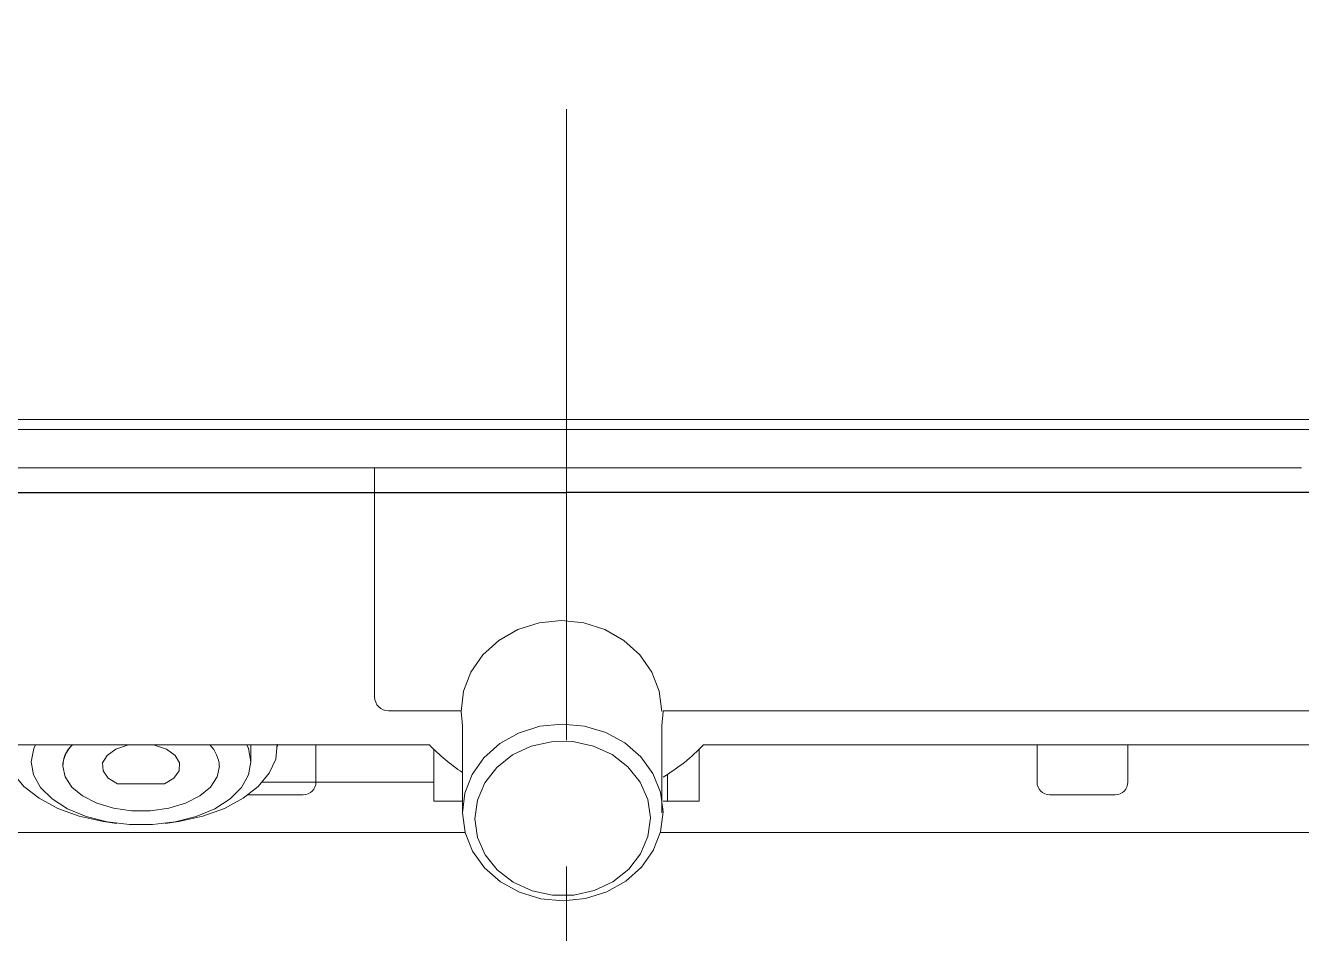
# Model space of a CAD drawing. Extents: x 2963 to 9049, y -570 to 1982.
# Drawn here: x 4458.5 to 4559.5, y 146.9 to 218.8 of the extents above; entities that cross this region are included whole.
import ezdxf

# ---------------------------------------------------------------- set-up
doc = ezdxf.new("R2010")
doc.units = 0
doc.header["$LTSCALE"] = 20
doc.header["$MEASUREMENT"] = 0
doc.linetypes.add('CENTER', pattern=[2, 1.25, -0.25, 0.25, -0.25])
doc.layers.get('0').update_dxf_attribs({"linetype": 'CONTINUOUS'})
doc.layers.add('00_COMPONENTS', color=7, linetype='CONTINUOUS')
doc.layers.add('1', color=7, linetype='CONTINUOUS')

msp = doc.modelspace()

# ---------------------------------------------------------------- linework, layer by layer
at = {"color": 7, "linetype": 'Continuous', "lineweight": 15}
for p, q in [((4486.11, 183.78), (4486.11, 165.62)), ((4487.21, 164.52), (4492.96, 164.52)), ((4493.06, 163.33), (4492.96, 164.47)), ((4508.87, 163.33), (4508.97, 164.47)), ((4508.96, 164.52), (4562.41, 164.52)), ((4493.06, 156.43), (4493.06, 163.36)), ((4508.87, 156.43), (4508.87, 163.36)), ((4440.52, 161.82), (4490.45, 161.82)), ((4476.31, 161.69), (4476.3, 161.82)), ((4481.46, 159.87), (4481.46, 161.82)), ((4481.46, 159.87), (4481.46, 161.82)), ((4512.16, 161.82), (4562.1, 161.82)), ((4538.59, 161.82), (4538.59, 159.87)), ((4538.59, 161.82), (4538.59, 159.87)), ((4545.79, 161.82), (4545.79, 159.87)), ((4545.79, 161.82), (4545.79, 159.87)), ((4490.81, 157.37), (4490.81, 161.46)), ((4490.81, 157.37), (4490.81, 161.46)), ((4511.81, 157.37), (4511.81, 161.46)), ((4511.81, 157.37), (4511.81, 161.46)), ((4465.74, 158.73), (4469.47, 158.73)), ((4477.22, 158.87), (4481.46, 158.87)), ((4477.22, 158.87), (4481.46, 158.87)), ((4481.46, 158.87), (4490.81, 158.87)), ((4481.46, 158.87), (4490.81, 158.87)), ((4509.31, 157.37), (4509.31, 159.49)), ((4509.31, 157.37), (4509.31, 159.49)), ((4480.46, 157.87), (4476.1, 157.87)), ((4480.46, 157.87), (4476.1, 157.87)), ((4544.79, 157.87), (4539.59, 157.87)), ((4544.79, 157.87), (4539.59, 157.87)), ((4493.06, 157.37), (4490.81, 157.37)), ((4493.06, 157.37), (4490.81, 157.37)), ((4509.31, 157.37), (4508.96, 157.37)), ((4509.31, 157.37), (4508.96, 157.37)), ((4509.31, 157.37), (4511.81, 157.37)), ((4509.31, 157.37), (4511.81, 157.37)), ((4493.27, 154.87), (4440.85, 154.87)), ((4493.27, 154.87), (4440.85, 154.87)), ((4561.76, 154.87), (4508.75, 154.87)), ((4561.76, 154.87), (4508.75, 154.87))]:
    msp.add_line(p, q, dxfattribs=at)
at = {"color": 7, "linetype": 'Continuous', "lineweight": 15, "flags": 128}
for points in [[(4501.31, 186.82), (4501.31, 186.84), (4501.31, 186.88), (4501.31, 186.95), (4501.31, 187.04), (4501.31, 187.16), (4501.31, 187.3), (4501.31, 187.45), (4501.31, 187.61)], [(4492.96, 164.47), (4493.16, 166.07), (4493.74, 167.59), (4494.69, 168.96), (4495.95, 170.1), (4497.46, 170.95), (4499.14, 171.49), (4500.91, 171.67), (4502.68, 171.49), (4504.36, 170.95), (4505.86, 170.1), (4507.12, 168.96), (4508.07, 167.59), (4508.66, 166.07), (4508.86, 164.47)], [(4493.06, 156.43), (4493.25, 157.99), (4493.83, 159.47), (4494.76, 160.8), (4496.02, 161.92), (4497.52, 162.76), (4499.19, 163.29), (4500.96, 163.47), (4502.73, 163.31), (4504.42, 162.8), (4505.93, 161.97), (4507.19, 160.87), (4508.15, 159.54), (4508.75, 158.06), (4508.96, 156.51)], [(4465.69, 155.59), (4464.6, 155.74), (4462.71, 156.17), (4461, 156.79), (4459.52, 157.59), (4458.32, 158.53), (4457.45, 159.58), (4456.94, 160.7), (4456.81, 161.87)], [(4475.98, 161.82), (4476.11, 161.52), (4476.31, 160.48), (4476.12, 159.44), (4475.57, 158.45), (4474.66, 157.54), (4473.44, 156.76), (4471.97, 156.14), (4470.3, 155.72), (4468.52, 155.5), (4466.7, 155.5), (4464.91, 155.72), (4463.25, 156.14), (4461.77, 156.76), (4460.56, 157.54), (4459.65, 158.45), (4459.09, 159.44), (4458.91, 160.48), (4459.11, 161.52), (4459.24, 161.82)], [(4466.7, 161.82), (4466.53, 161.79), (4465.6, 161.47), (4464.91, 160.99), (4464.56, 160.39), (4464.59, 159.77), (4465, 159.19), (4465.74, 158.73)], [(4469.47, 158.73), (4470.21, 159.19), (4470.62, 159.77), (4470.65, 160.39), (4470.31, 160.99), (4469.62, 161.47), (4468.68, 161.79), (4468.51, 161.82)], [(4478.4, 161.87), (4478.27, 160.7), (4477.76, 159.58), (4476.89, 158.53), (4475.7, 157.59), (4474.22, 156.79), (4472.5, 156.17), (4470.61, 155.74), (4469.52, 155.59)], [(4507.96, 156.03), (4507.75, 157.49), (4507.14, 158.87), (4506.18, 160.08), (4504.92, 161.05), (4503.44, 161.73), (4501.81, 162.08), (4500.13, 162.07), (4498.51, 161.71), (4497.03, 161.02), (4495.78, 160.03), (4494.84, 158.81), (4494.25, 157.43), (4494.06, 155.96)], [(4461.41, 160.13), (4461.59, 159.28), (4462.12, 158.48), (4462.97, 157.78), (4464.09, 157.21), (4465.41, 156.81), (4466.86, 156.6), (4468.35, 156.6), (4469.81, 156.81), (4471.13, 157.21), (4472.25, 157.78), (4473.1, 158.48), (4473.63, 159.28), (4473.81, 160.13)], [(4473.81, 160.13), (4473.63, 159.28), (4473.1, 158.48), (4472.25, 157.78), (4471.13, 157.21), (4469.81, 156.81), (4468.35, 156.6), (4466.86, 156.6), (4465.41, 156.81), (4464.09, 157.21), (4462.97, 157.78), (4462.12, 158.48), (4461.59, 159.28), (4461.41, 160.13)], [(4461.41, 160.13), (4461.59, 159.28), (4462.12, 158.48), (4462.97, 157.78), (4464.09, 157.21), (4465.41, 156.81), (4466.86, 156.6), (4468.35, 156.6), (4469.81, 156.81), (4471.13, 157.21), (4472.25, 157.78), (4473.1, 158.48), (4473.63, 159.28), (4473.81, 160.13)], [(4508.96, 156.51), (4508.77, 154.94), (4508.19, 153.46), (4507.25, 152.13), (4506, 151.01), (4504.5, 150.17), (4502.82, 149.64), (4501.05, 149.46), (4499.28, 149.63), (4497.6, 150.14), (4496.09, 150.96), (4494.82, 152.07), (4493.86, 153.39), (4493.27, 154.87), (4493.06, 156.43)], [(4494.06, 155.96), (4494.27, 154.49), (4494.87, 153.12), (4495.83, 151.91), (4497.09, 150.93), (4498.58, 150.25), (4500.21, 149.91), (4501.88, 149.92), (4503.51, 150.28), (4504.99, 150.97), (4506.24, 151.96), (4507.18, 153.18), (4507.76, 154.56), (4507.96, 156.03)]]:
    msp.add_lwpolyline(points, dxfattribs=at)
at = {"color": 7, "linetype": 'Continuous', "lineweight": 15}
for centre, radius, start, end in [((4487.21, 165.62), 1.1, 180, 270), ((4464.01, 159.99), 2.61, 135.4999, 176.9566), ((4464.01, 159.99), 2.61, 135.4999, 176.9566), ((4471.2, 159.99), 2.61, 3.0433, 44.5001), ((4471.2, 159.99), 2.61, 3.0433, 44.5001), ((4501.31, 172.17), 15, 223.6389, 236.6336), ((4501.31, 172.17), 15, 300.6633, 316.3611), ((4480.46, 158.87), 1, 270, 0), ((4480.46, 158.87), 1, 270, 0), ((4539.59, 158.87), 1, 180, 270), ((4539.59, 158.87), 1, 180, 270), ((4544.79, 158.87), 1, 270, 0), ((4544.79, 158.87), 1, 270, 0)]:
    msp.add_arc(centre, radius, start, end, dxfattribs=at)
for points, knots in [([(4302.23, 187.86), (4302.36, 187.86), (4302.62, 187.85), (4304.13, 187.85), (4306.49, 187.85), (4309.7, 187.85), (4313.14, 187.84), (4315.86, 187.84), (4317.74, 187.85), (4320.12, 187.84), (4322.93, 187.82), (4326.48, 187.79), (4330.67, 187.77), (4335.82, 187.75), (4341.58, 187.73), (4347.74, 187.71), (4354.11, 187.7), (4361.15, 187.68), (4368.89, 187.66), (4377.32, 187.65), (4386.34, 187.63), (4395.85, 187.62), (4405.45, 187.61), (4415.06, 187.61), (4427.66, 187.61), (4443.53, 187.61), (4462.71, 187.61), (4481.99, 187.61), (4494.87, 187.61), (4501.31, 187.61)], [0, 0, 0, 0, 0.082443, 0.164914, 0.247393, 0.329863, 0.412307, 0.446635, 0.480977, 0.515288, 0.549572, 0.574452, 0.599413, 0.624364, 0.64923, 0.669627, 0.690091, 0.710529, 0.730893, 0.751422, 0.772041, 0.79266, 0.813188, 0.831864, 0.850556, 0.887894, 0.925278, 0.962662, 1, 1, 1, 1]), ([(4501.31, 187.61), (4508.33, 187.61), (4522.39, 187.61), (4543.42, 187.61), (4564.32, 187.6), (4581.42, 187.61), (4594.65, 187.61), (4604.03, 187.62), (4613.08, 187.63), (4621.72, 187.64), (4629.86, 187.65), (4637.48, 187.67), (4644.53, 187.69), (4651.5, 187.71), (4658.25, 187.72), (4664.65, 187.74), (4670.11, 187.76), (4674.57, 187.78), (4677.92, 187.8), (4680.37, 187.82), (4682.25, 187.83), (4684.42, 187.84), (4686.95, 187.84), (4690.53, 187.85), (4694.3, 187.85), (4696.58, 187.85), (4697.79, 187.85), (4698.56, 187.85), (4699.47, 187.85), (4700.19, 187.85), (4700.32, 187.86), (4700.38, 187.86)], [0, 0, 0, 0, 0.040743, 0.081547, 0.122341, 0.163071, 0.182332, 0.201668, 0.221003, 0.240264, 0.259517, 0.278843, 0.298172, 0.31743, 0.341976, 0.366609, 0.391247, 0.4158, 0.439338, 0.46292, 0.486551, 0.510156, 0.557883, 0.605612, 0.701889, 0.798166, 0.805176, 0.833213, 0.889296, 0.945378, 1, 1, 1, 1]), ([(4501.31, 186.82), (4496.01, 186.82), (4485.4, 186.82), (4469.53, 186.82), (4454.95, 186.82), (4441.65, 186.82), (4429.63, 186.82), (4417.73, 186.82), (4406.57, 186.82), (4396.25, 186.82), (4386.83, 186.82), (4377.88, 186.82), (4369.52, 186.82), (4361.85, 186.82), (4354.87, 186.82), (4348.54, 186.82), (4342.43, 186.82), (4336.71, 186.82), (4331.6, 186.82), (4327.44, 186.82), (4323.9, 186.82), (4321.1, 186.82), (4318.73, 186.82), (4316.85, 186.82), (4313.76, 186.82), (4309.7, 186.82), (4306.13, 186.82), (4303.79, 186.82), (4303.42, 186.82), (4303.23, 186.82)], [0, 0, 0, 0, 0.030841, 0.061695, 0.092537, 0.116115, 0.139723, 0.163281, 0.186791, 0.207202, 0.227703, 0.248205, 0.268618, 0.288884, 0.309224, 0.329589, 0.349889, 0.37467, 0.399537, 0.424413, 0.449208, 0.483543, 0.517905, 0.552299, 0.586678, 0.689991, 0.793339, 0.896687, 1, 1, 1, 1]), ([(4699.38, 186.82), (4699.2, 186.82), (4698.84, 186.82), (4696.65, 186.82), (4693.35, 186.82), (4689.62, 186.82), (4686.09, 186.82), (4683.55, 186.82), (4681.38, 186.82), (4679.49, 186.82), (4677.03, 186.82), (4673.67, 186.82), (4669.27, 186.82), (4663.91, 186.82), (4657.53, 186.82), (4650.77, 186.82), (4643.9, 186.82), (4636.98, 186.82), (4629.39, 186.82), (4621.27, 186.82), (4612.76, 186.82), (4603.85, 186.82), (4594.51, 186.82), (4581.29, 186.82), (4564.27, 186.82), (4543.47, 186.82), (4522.46, 186.82), (4508.36, 186.82), (4501.31, 186.82)], [0, 0, 0, 0, 0.101134, 0.202335, 0.29779, 0.393246, 0.441137, 0.489028, 0.513121, 0.537241, 0.56131, 0.585332, 0.609499, 0.633663, 0.658512, 0.683362, 0.702261, 0.721157, 0.740632, 0.760106, 0.778999, 0.797892, 0.817381, 0.83687, 0.877401, 0.917939, 0.95897, 1, 1, 1, 1]), ([(4501.31, 183.78), (4501.31, 183.79), (4501.31, 183.82), (4501.31, 184.04), (4501.31, 184.36), (4501.31, 184.62), (4501.31, 184.74)], [0, 0, 0, 0, 0.250003, 0.500014, 0.750005, 1, 1, 1, 1]), ([(4501.31, 183.78), (4498.73, 183.78), (4493.58, 183.78), (4486.19, 183.78), (4479.22, 183.78), (4472.73, 183.78), (4466.15, 183.78), (4459.72, 183.78), (4453.54, 183.78), (4448, 183.78), (4444.68, 183.78), (4443.08, 183.78)], [0, 0, 0, 0, 0.108654, 0.217309, 0.316411, 0.415793, 0.514757, 0.637884, 0.761599, 0.885196, 1, 1, 1, 1]), ([(4559.53, 183.78), (4558.03, 183.78), (4555.04, 183.78), (4550.55, 183.78), (4546.22, 183.78), (4542.06, 183.78), (4537.58, 183.78), (4532.76, 183.78), (4527.64, 183.78), (4522.27, 183.78), (4516.68, 183.78), (4511.25, 183.78), (4506.11, 183.78), (4502.91, 183.78), (4501.31, 183.78)], [0, 0, 0, 0, 0.1076675, 0.2156559, 0.2955021, 0.3753262, 0.4570075, 0.5386383, 0.6187676, 0.6989309, 0.7819588, 0.8649811, 0.9322967, 1, 1, 1, 1]), ([(4462.18, 161.82), (4462.11, 161.75), (4461.67, 161.34), (4461.44, 160.74), (4461.41, 160.24), (4461.41, 160.13)], [0, 0, 0, 0, 0.137747, 0.824514, 1, 1, 1, 1])]:
    msp.add_open_spline(points, degree=3, knots=knots, dxfattribs=at)
for points in [[(4501.31, 186.82), (4501.31, 184.74)], [(4478.41, 161.69), (4478.41, 161.82)], [(4476.31, 161.13), (4476.31, 161.69)], [(4476.31, 160.46), (4476.31, 161.69)], [(4481.46, 158.87), (4481.46, 159.87)], [(4481.46, 158.87), (4481.46, 159.87)], [(4538.59, 159.87), (4538.59, 158.87)], [(4538.59, 159.87), (4538.59, 158.87)], [(4545.79, 158.87), (4545.79, 159.87)], [(4545.79, 158.87), (4545.79, 159.87)]]:
    msp.add_open_spline(points, degree=1, dxfattribs=at)
at = {"layer": '00_COMPONENTS', "color": 7, "linetype": 'Continuous'}
for p in [(4306.07, 181.82), (4696.55, 181.82)]:
    msp.add_line(p, (4501.31, 181.82), dxfattribs=at)
at = {"layer": '1', "color": 1, "linetype": 'CENTER', "lineweight": 0, "ltscale": 2}
msp.add_line((4501.31, -237.81), (4501.31, 292.74), dxfattribs=at)

doc.saveas('drawing.dxf')
